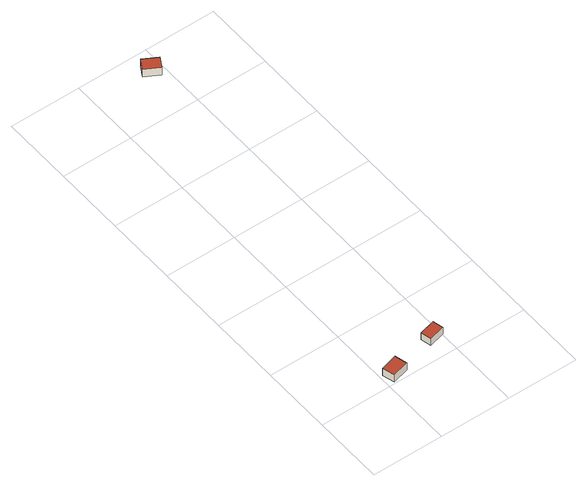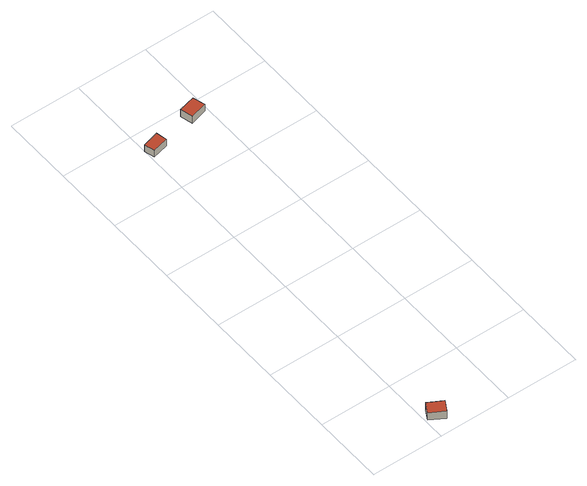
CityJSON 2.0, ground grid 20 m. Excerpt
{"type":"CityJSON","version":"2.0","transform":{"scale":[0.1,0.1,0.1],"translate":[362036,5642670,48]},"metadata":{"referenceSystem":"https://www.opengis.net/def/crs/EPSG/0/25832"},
"CityObjects":{
"building1":{"type":"Building","attributes":{"Geometrietyp2DReferenz":"3000","Gemeindeschluessel":"05315000","function":"31001_1313","roofType":"1000","measuredHeight":2.39,"storeysAboveGround":1},"address":[{"country":"Germany","locality":"Köln","thoroughfareNumber":"67c","thoroughfareName":"Alter Deutzer Postweg"}],"geometry":[{"type":"Solid","lod":"2","boundaries":[[[[0,1,2,3]],[[4,5,1,0]],[[6,7,5,4]],[[3,2,7,6]],[[4,0,3,6]],[[1,5,7,2]]]],"semantics":{"surfaces":[{"type":"WallSurface"},{"type":"RoofSurface"},{"type":"GroundSurface"}],"values":[[0,0,0,0,1,2]]}}]},
"building2":{"type":"Building","attributes":{"Geometrietyp2DReferenz":"3000","Gemeindeschluessel":"05315000","function":"31001_1313","roofType":"1000","measuredHeight":2.3,"storeysAboveGround":1},"address":[{"country":"Germany","locality":"Köln","thoroughfareNumber":"67c","thoroughfareName":"Alter Deutzer Postweg"}],"geometry":[{"type":"Solid","lod":"2","boundaries":[[[[8,9,10,11]],[[12,13,9,8]],[[14,15,13,12]],[[11,10,15,14]],[[12,8,11,14]],[[9,13,15,10]]]],"semantics":{"surfaces":[{"type":"WallSurface"},{"type":"RoofSurface"},{"type":"GroundSurface"}],"values":[[0,0,0,0,1,2]]}}]},
"building3":{"type":"Building","attributes":{"Geometrietyp2DReferenz":"3000","Gemeindeschluessel":"05315000","function":"31001_1313","roofType":"1000","measuredHeight":2.55,"storeysAboveGround":1},"address":[{"country":"Germany","locality":"Köln","thoroughfareNumber":"67c","thoroughfareName":"Alter Deutzer Postweg"}],"geometry":[{"type":"Solid","lod":"2","boundaries":[[[[16,17,18,19]],[[20,21,17,16]],[[22,23,21,20]],[[19,18,23,22]],[[20,16,19,22]],[[17,21,23,18]]]],"semantics":{"surfaces":[{"type":"WallSurface"},{"type":"RoofSurface"},{"type":"GroundSurface"}],"values":[[0,0,0,0,1,2]]}}]}
},
"vertices":[
[65,17,25],[65,17,1],[56,52,1],[56,52,25],[19,5,25],[19,5,1],[9,39,25],[9,39,1],
[201,55,26],[201,55,3],[194,84,3],[194,84,26],[156,43,26],[156,43,3],[149,73,26],[149,73,3],
[196,1141,30],[196,1141,4],[156,1164,4],[156,1164,30],[180,1112,30],[180,1112,4],[139,1135,30],[139,1135,4]
]}
